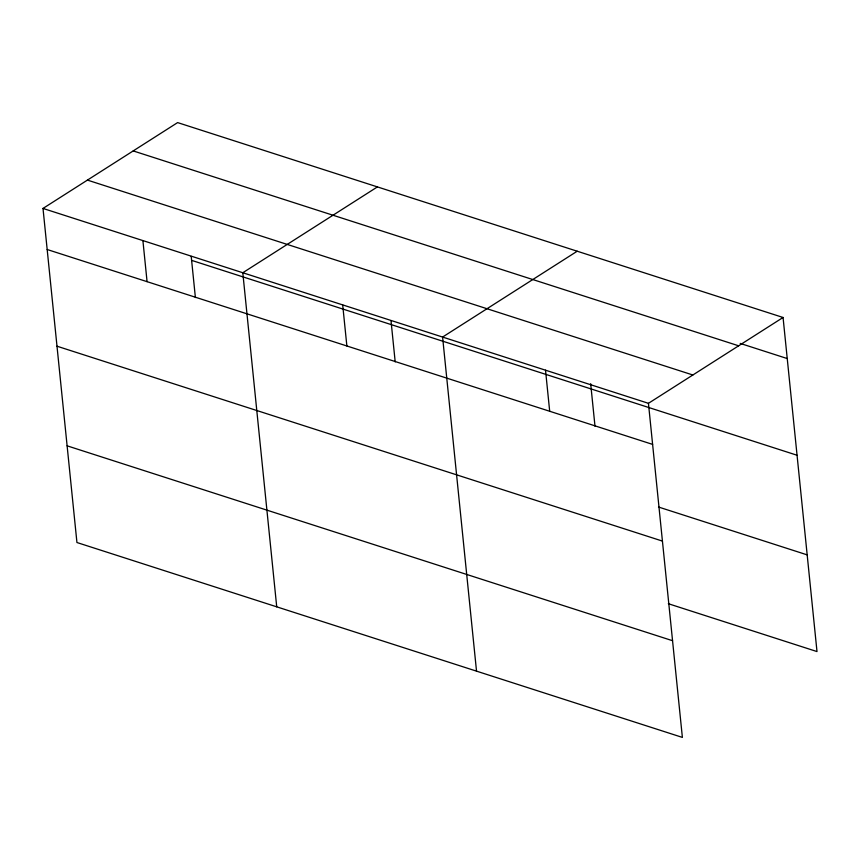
<?xml version="1.0" encoding="UTF-8"?>
<svg xmlns="http://www.w3.org/2000/svg" width="860" height="860" viewBox="0 0 860 860"><rect width="100%" height="100%" fill="white"/><g stroke="black" fill="none" stroke-linecap="round" stroke-linejoin="round"><path stroke-width="1.29" d="M783.062 317.48L648.44 403.318L682.378 737.407L76.938 542.52L43 208.432L177.622 122.593L783.062 317.48L817 651.568L668.327 603.709M377.422 186.9L242.799 272.749L276.726 606.837M577.211 251.217L442.588 337.055L476.526 671.144M740.224 343.419L787.233 358.555M133.203 150.919L738.643 345.806M87.43 180.105L692.87 374.992M43 208.432L648.44 403.318M191.619 260.365L797.059 455.252M47.171 249.507L652.611 444.394M658.513 507.024L807.174 554.872M56.996 346.204L662.437 541.09M67.112 445.824L672.552 640.711M590.669 383.689L594.991 426.184M545.519 370.187L549.69 411.263M391.01 320.705L395.191 361.866M342.688 304.902L346.87 345.978M191.21 256.387L195.392 297.549M142.9 240.585L147.071 281.661"/></g></svg>
